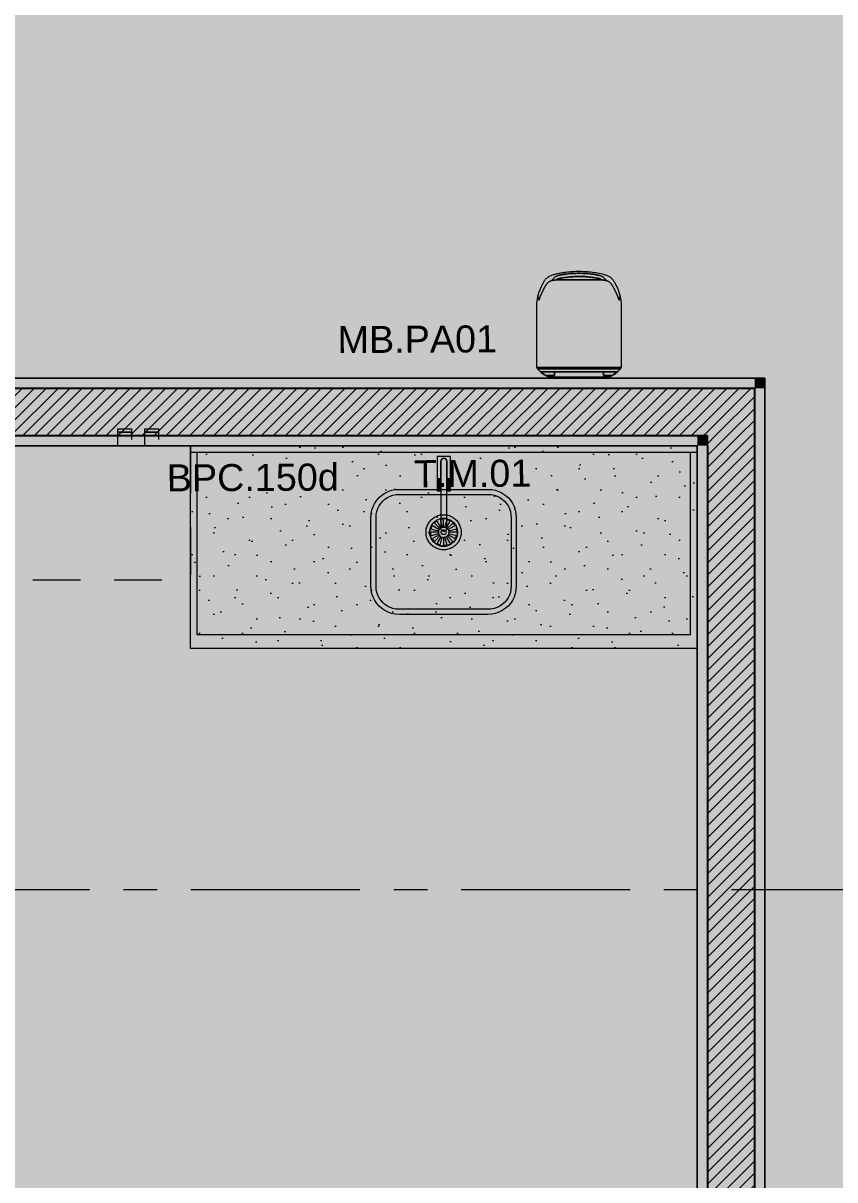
# Model space of a CAD drawing. Header units: metres. Extents: x -77 to 21.6, y -70.6 to -27.7.
# Drawn here: x -58.709 to -56.307, y -56.424 to -53 of the extents above; entities that cross this region are included whole.
import ezdxf

# ---------------------------------------------------------------- set-up
doc = ezdxf.new("R2010")
doc.units = ezdxf.units.M
doc.header["$MEASUREMENT"] = 0
doc.linetypes.add('Dot & Dashed', pattern=[0.6, 0.5, -0.05, 0, -0.05])
doc.linetypes.add('Hidden Line', pattern=[0.195611, 0.141111, -0.0545])
for name, color, linetype, lineweight in [('0_Caneta_No__99', 7, 'Continuous', 20), ('NOTAS BANCADAS_Caneta_No__99', 7, 'Continuous', 20), ('PAREDE CONSTRUIR_Caneta_No__241', 7, 'Continuous', 13), ('PAREDE CONSTRUIR_Caneta_No__3', 7, 'Continuous', 25)]:
    doc.layers.add(name, color=color, linetype=linetype, lineweight=lineweight)
for name, color, linetype, lineweight, true_color in [('EQUIP - AR CONDICIONADO_Caneta_No__167', 7, 'Continuous', 13, 0x0035d5), ('LAJES.EST_Caneta_No__18', 7, 'Continuous', 0, 0xdfdfdf), ('LAJES.EST_Caneta_No__254', 7, 'Continuous', 0, 0xd1c9ad), ('LOUCAS-METAIS.ARQ_Caneta_No__13', 7, 'Continuous', 0, 0xaaaaaa), ('LOUCAS-METAIS.ARQ_Caneta_No__16', 7, 'Continuous', 0, 0xc9c9c9), ('LOUCAS-METAIS.ARQ_Caneta_No__18', 7, 'Continuous', 0, 0xdfdfdf), ('LOUCAS-METAIS.ARQ_Caneta_No__19', 7, 'Continuous', 0, 0xe9e9e9), ('MOBILIARIO2_Caneta_No__13', 7, 'Continuous', 0, 0xaaaaaa), ('ZONA_Caneta_No__56', 7, 'Continuous', 0, 0xffe495)]:
    doc.layers.add(name, color=color, linetype=linetype, lineweight=lineweight, true_color=true_color)
for name, color, linetype in [('LOUCAS-METAIS.ARQ', 7, 'Continuous'), ('NOTAS BANCADAS', 7, 'Continuous'), ('PAREDE CONSTRUIR', 7, 'Continuous')]:
    doc.layers.add(name, color=color, linetype=linetype)
doc.styles.add('GENERATED_STYLE_1', font='arial.ttf')
pattern_1 = [(45, (0, 0), (-0.0176776695, 0.0176776695), [])]
pattern_2 = [(45, (0, 0.2), (-0.06363961, 0.06363961), [0, -0.06, 0, -0.09]), (110, (0.2, 0.2), (0.08457234, 0.03078181), [0, -0.044, 0, -0.076])]

# ---------------------------------------------------------------- blocks, each defined once
blk = doc.blocks.new('Filtro de agua eletrolux')
at = {"layer": 'MOBILIARIO2_Caneta_No__13', "color": 253, "linetype": 'Continuous', "lineweight": 0, "true_color": 0xaaaaaa, "flags": 128}
for points in [[(-0.048, 0), (-0.048, -0.0035), (-0.041, -0.0035), (-0.041, 0)], [(-0.1232, -0.0274), (-0.1247, -0.0313), (0.1247, -0.0313), (0.1232, -0.0273)], [(-0.1135, -0.0189), (-0.1232, -0.0274), (0.1232, -0.0274), (0.1135, -0.0189)], [(-0.0724, -0.0189), (-0.073, -0.0079), (-0.0996, -0.0079), (-0.1105, -0.0189)], [(0.0724, -0.0189), (0.1105, -0.0189), (0.0996, -0.0079), (0.073, -0.0079)]]:
    blk.add_lwpolyline(points, close=True, dxfattribs=at)
for points in [[(-0.0793, -0.2894, 0.01947), (-0.0736, -0.2903, 0.019484), (-0.0679, -0.2908, 0.006621), (0.0001, -0.2916, 0.003297), (0.0681, -0.2911, 0.002041), (0.0684, -0.291, 0.002126), (0.0687, -0.2908, 0.019335), (0.074, -0.2903, 0.019341), (0.0793, -0.2894, 0.092792), (0.0877, -0.2861, 0.07538), (0.0946, -0.2801, 0.048862), (0.0998, -0.2726, 0.005558), (0.1042, -0.2646, 0.003802), (0.1084, -0.2565, 0.016853), (0.1123, -0.2482, 0.016885), (0.1156, -0.2397, 0.007096), (0.1185, -0.2311, -0.089817), (0.1209, -0.2368, -0.062725), (0.1215, -0.243, 0.031512), (0.1239, -0.23, 0.019818), (0.1248, -0.2168, 0.009318), (0.125, -0.2036, 0.012602), (0.1247, -0.1904), (0.1247, -0.0313), (-0.1247, -0.0313), (-0.1247, -0.1906, 0.013912), (-0.1251, -0.2039, 0.011291), (-0.1248, -0.2172, 0.016751), (-0.1237, -0.2305, 0.028), (-0.1215, -0.2437, -0.078355), (-0.121, -0.2372, -0.080125), (-0.1185, -0.2313, 0.023278), (-0.1122, -0.2483, 0.02357), (-0.1043, -0.2647, 0.008726), (-0.0998, -0.2727, 0.041205), (-0.0945, -0.2802, 0.079334), (-0.0877, -0.2861, 0.092079), (-0.0793, -0.2894)], [(0.0724, -0.0189), (0.073, -0.0079), (0.0996, -0.0079), (0.1105, -0.0189), (0.1132, -0.0189, 0.115589), (0.1081, -0.0131, 0.022093), (0.1015, -0.0088, 0.050067), (0.0944, -0.0055, 0.039954), (0.0869, -0.0035), (-0.0869, -0.0035, 0.039954), (-0.0944, -0.0055, 0.050067), (-0.1015, -0.0088, 0.022093), (-0.1081, -0.0131, 0.115589), (-0.1132, -0.0189), (-0.1105, -0.0189), (-0.0996, -0.0079), (-0.073, -0.0079), (-0.0724, -0.0189)], [(-0.0793, -0.2894, -0.092079), (-0.0877, -0.2861, -0.079334), (-0.0945, -0.2802, -0.041205), (-0.0998, -0.2727, -0.008726), (-0.1043, -0.2647, -0.02357), (-0.1122, -0.2483, -0.023278), (-0.1185, -0.2313, 0.080125), (-0.121, -0.2372, 0.078355), (-0.1215, -0.2437, 0.04942), (-0.1153, -0.2624, 0.015798), (-0.1066, -0.2803, 0.014478), (-0.1017, -0.2889, 0.075356), (-0.0954, -0.2965, 0.063842), (-0.0873, -0.3021, 0.038124), (-0.0781, -0.306, 0.024573), (-0.0685, -0.3086, 0.006855), (-0.0588, -0.3107, 0.007954), (-0.049, -0.3125, 0.008068), (-0.0392, -0.3139, 0.016272), (-0.0195, -0.3159, 0.01656), (0.0003, -0.3165, 0.015993), (0.0201, -0.3159, 0.014635), (0.0399, -0.314, 0.018719), (0.0594, -0.3109, 0.034167), (0.0786, -0.3057, 0.028453), (0.0878, -0.3019, 0.084173), (0.0958, -0.2962, 0.052572), (0.1021, -0.2885, 0.020182), (0.1072, -0.2799, 0.030152), (0.1155, -0.2619, 0.033945), (0.1215, -0.243, 0.062725), (0.1209, -0.2368, 0.089817), (0.1185, -0.2311, -0.007096), (0.1156, -0.2397, -0.016885), (0.1123, -0.2482, -0.016853), (0.1084, -0.2565, -0.003802), (0.1042, -0.2646, -0.005558), (0.0998, -0.2726, -0.048862), (0.0946, -0.2801, -0.07538), (0.0877, -0.2861, -0.092792), (0.0793, -0.2894, -0.033884), (0.0765, -0.294, -0.045371), (0.073, -0.2981, -0.077145), (0.0687, -0.3012, -0.040233), (0.0637, -0.3033, -0.033791), (0.0533, -0.3058, -0.004052), (0.0427, -0.3076, -0.022883), (0.0214, -0.3099, -0.016092), (0, -0.3106, -0.016739), (-0.0214, -0.3099, -0.022154), (-0.0427, -0.3075, -0.005982), (-0.0533, -0.3057, -0.029749), (-0.0637, -0.3032, -0.042805), (-0.0687, -0.3012, -0.07791), (-0.073, -0.2981, -0.042066), (-0.0765, -0.294, -0.038939), (-0.0793, -0.2894)], [(0.0793, -0.2894, -0.019341), (0.074, -0.2903, -0.019335), (0.0687, -0.2908, -0.024563), (0.0649, -0.293, -0.044143), (0.0609, -0.2947, -0.031848), (0.0567, -0.2957, -0.005357), (0.0523, -0.2965, -0.001877), (0.0437, -0.2978, -0.00785), (0.0351, -0.299, -0.015062), (0.0178, -0.3006, -0.015413), (0.0003, -0.3011, -0.01191), (-0.0084, -0.3009, -0.001177), (-0.0171, -0.3005, -0.006843), (-0.0258, -0.2999, -0.008684), (-0.0344, -0.299, -0.007866), (-0.0431, -0.2979, -0.005183), (-0.0517, -0.2965, -0.021393), (-0.0603, -0.2947, -0.108988), (-0.0679, -0.2908, -0.019484), (-0.0736, -0.2903, -0.01947), (-0.0793, -0.2894, 0.038939), (-0.0765, -0.294, 0.042066), (-0.073, -0.2981, 0.07791), (-0.0687, -0.3012, 0.042805), (-0.0637, -0.3032, 0.029749), (-0.0533, -0.3057, 0.005982), (-0.0427, -0.3075, 0.022154), (-0.0214, -0.3099, 0.016739), (0, -0.3106, 0.016092), (0.0214, -0.3099, 0.022883), (0.0427, -0.3076, 0.004052), (0.0533, -0.3058, 0.033791), (0.0637, -0.3033, 0.040233), (0.0687, -0.3012, 0.077145), (0.073, -0.2981, 0.045371), (0.0765, -0.294, 0.033884), (0.0793, -0.2894)], [(0.0681, -0.2911, -0.003297), (0.0001, -0.2916, -0.006621), (-0.0679, -0.2908, 0.108633), (-0.0603, -0.2947, 0.021646), (-0.0518, -0.2965, 0.005219), (-0.0432, -0.2979, 0.007771), (-0.0346, -0.299, 0.008628), (-0.026, -0.2999, 0.006919), (-0.0173, -0.3005, 0.001213), (-0.0087, -0.3009, 0.011455), (0, -0.3011, 0.0158), (0.0173, -0.3006, 0.014701), (0.0346, -0.2991, 0.008068), (0.0432, -0.2979, 0.002153), (0.0518, -0.2966, 0.003277), (0.0561, -0.2958, 0.028711), (0.0603, -0.2948, 0.044037), (0.0643, -0.2933, 0.025756), (0.0681, -0.2911)]]:
    blk.add_lwpolyline(points, format="xyb", close=True, dxfattribs=at)
blk = doc.blocks.new('Ar Condicionado Split 20')
at = {"layer": 'EQUIP - AR CONDICIONADO_Caneta_No__167', "color": 162, "linetype": 'Hidden Line', "lineweight": 13, "true_color": 0x0035d5, "flags": 128}
for points in [[(0, 0), (0.3977, 0), (0.3977, 1.5902), (0, 1.5902)], [(-0.04, 0.67), (-0.05, 0.67), (-0.05, 0.63), (-0.04, 0.63)], [(0, 0.63), (0, 0.67), (-0.04, 0.67), (-0.04, 0.63)], [(-0.04, 0.215), (-0.05, 0.215), (-0.05, 0.175), (-0.04, 0.175)], [(0, 0.175), (0, 0.215), (-0.04, 0.215), (-0.04, 0.175)], [(-0.04, 0.135), (-0.05, 0.135), (-0.05, 0.095), (-0.04, 0.095)], [(0, 0.095), (0, 0.135), (-0.04, 0.135), (-0.04, 0.095)]]:
    blk.add_lwpolyline(points, close=True, dxfattribs=at)
blk = doc.blocks.new('LEM_cuba tramontina 400x340x140')
at = {"layer": 'LOUCAS-METAIS.ARQ_Caneta_No__18', "linetype": 'Continuous', "lineweight": 0, "true_color": 0xdfdfdf}
blk.add_hatch(color=254, dxfattribs=at).paths.add_polyline_path([(0.0843, 0.43), (0.0718, 0.4292), (0.0612, 0.4271), (0.051, 0.4236), (0.0413, 0.4188), (0.0324, 0.4128), (0.0243, 0.4057), (0.0172, 0.3976), (0.0112, 0.3887), (0.0064, 0.379), (0.0029, 0.3688), (0.0008, 0.3582), (0, 0.3457), (0, 0.0843), (0.0008, 0.0718), (0.0029, 0.0612), (0.0064, 0.051), (0.0112, 0.0413), (0.0172, 0.0324), (0.0243, 0.0243), (0.0324, 0.0172), (0.0413, 0.0112), (0.051, 0.0064), (0.0612, 0.0029), (0.0718, 0.0008), (0.0843, 0), (0.2857, 0), (0.2982, 0.0008), (0.3088, 0.0029), (0.319, 0.0064), (0.3287, 0.0112), (0.3376, 0.0172), (0.3457, 0.0243), (0.3528, 0.0324), (0.3588, 0.0413), (0.3636, 0.051), (0.3671, 0.0612), (0.3692, 0.0718), (0.37, 0.0843), (0.37, 0.3457), (0.3692, 0.3582), (0.3671, 0.3688), (0.3636, 0.379), (0.3588, 0.3887), (0.3528, 0.3976), (0.3457, 0.4057), (0.3376, 0.4128), (0.3287, 0.4188), (0.319, 0.4236), (0.3088, 0.4271), (0.2982, 0.4292), (0.2857, 0.43)])
at = {"layer": 'LOUCAS-METAIS.ARQ_Caneta_No__13', "color": 253, "linetype": 'Continuous', "lineweight": 0, "true_color": 0xaaaaaa, "flags": 128}
for points in [[(0.0843, 0.43), (0.0718, 0.4292), (0.0612, 0.4271), (0.051, 0.4236), (0.0413, 0.4188), (0.0324, 0.4128), (0.0243, 0.4057), (0.0172, 0.3976), (0.0112, 0.3887), (0.0064, 0.379), (0.0029, 0.3688), (0.0008, 0.3582), (0, 0.3457), (0, 0.0843), (0.0008, 0.0718), (0.0029, 0.0612), (0.0064, 0.051), (0.0112, 0.0413), (0.0172, 0.0324), (0.0243, 0.0243), (0.0324, 0.0172), (0.0413, 0.0112), (0.051, 0.0064), (0.0612, 0.0029), (0.0718, 0.0008), (0.0843, 0), (0.2857, 0), (0.2982, 0.0008), (0.3088, 0.0029), (0.319, 0.0064), (0.3287, 0.0112), (0.3376, 0.0172), (0.3457, 0.0243), (0.3528, 0.0324), (0.3588, 0.0413), (0.3636, 0.051), (0.3671, 0.0612), (0.3692, 0.0718), (0.37, 0.0843), (0.37, 0.3457), (0.3692, 0.3582), (0.3671, 0.3688), (0.3636, 0.379), (0.3588, 0.3887), (0.3528, 0.3976), (0.3457, 0.4057), (0.3376, 0.4128), (0.3287, 0.4188), (0.319, 0.4236), (0.3088, 0.4271), (0.2982, 0.4292), (0.2857, 0.43)], [(0.3049, 0.0174), (0.3132, 0.0203), (0.3211, 0.0242), (0.3285, 0.0291), (0.3351, 0.0349), (0.3409, 0.0415), (0.3458, 0.0489), (0.3497, 0.0568), (0.3526, 0.0651), (0.3543, 0.0738), (0.355, 0.0848), (0.355, 0.3452), (0.3543, 0.3562), (0.3526, 0.3649), (0.3497, 0.3732), (0.3458, 0.3811), (0.3409, 0.3885), (0.3351, 0.3951), (0.3285, 0.4009), (0.3211, 0.4058), (0.3132, 0.4097), (0.3049, 0.4126), (0.2962, 0.4143), (0.2852, 0.415), (0.0848, 0.415), (0.0738, 0.4143), (0.0651, 0.4126), (0.0568, 0.4097), (0.0489, 0.4058), (0.0415, 0.4009), (0.0349, 0.3951), (0.0291, 0.3885), (0.0242, 0.3811), (0.0203, 0.3732), (0.0174, 0.3649), (0.0157, 0.3562), (0.015, 0.3452), (0.015, 0.0848), (0.0157, 0.0738), (0.0174, 0.0651), (0.0203, 0.0568), (0.0242, 0.0489), (0.0291, 0.0415), (0.0349, 0.0349), (0.0415, 0.0291), (0.0489, 0.0242), (0.0568, 0.0203), (0.0651, 0.0174), (0.0738, 0.0157), (0.0848, 0.015), (0.2852, 0.015), (0.2962, 0.0157)], [(0.1671, 0.1819), (0.1691, 0.1844), (0.1709, 0.1871), (0.1726, 0.1899), (0.174, 0.1929), (0.1753, 0.1959), (0.1765, 0.1989), (0.1774, 0.2021), (0.1781, 0.2053), (0.1786, 0.2085), (0.1789, 0.2117), (0.179, 0.215), (0.1789, 0.2183), (0.1786, 0.2215), (0.1781, 0.2247), (0.1774, 0.2279), (0.1765, 0.2311), (0.1753, 0.2341), (0.174, 0.2371), (0.1726, 0.2401), (0.1709, 0.2429), (0.1691, 0.2456), (0.1671, 0.2481), (0.1649, 0.2506), (0.1626, 0.2529), (0.1601, 0.2551), (0.1576, 0.2571), (0.1549, 0.2589), (0.152, 0.2606), (0.1491, 0.2621), (0.1461, 0.2633), (0.1431, 0.2645), (0.1399, 0.2654), (0.1367, 0.2661), (0.1335, 0.2666), (0.1303, 0.2669), (0.127, 0.267), (0.1237, 0.2669), (0.1205, 0.2666), (0.1173, 0.2661), (0.1141, 0.2654), (0.1109, 0.2645), (0.1079, 0.2633), (0.1049, 0.2621), (0.1019, 0.2606), (0.0991, 0.2589), (0.0964, 0.2571), (0.0939, 0.2551), (0.0914, 0.2529), (0.0891, 0.2506), (0.0869, 0.2481), (0.0849, 0.2456), (0.0831, 0.2429), (0.0814, 0.2401), (0.0799, 0.2371), (0.0787, 0.2341), (0.0775, 0.2311), (0.0766, 0.2279), (0.0759, 0.2247), (0.0754, 0.2215), (0.0751, 0.2183), (0.075, 0.215), (0.0751, 0.2117), (0.0754, 0.2085), (0.0759, 0.2053), (0.0766, 0.2021), (0.0775, 0.1989), (0.0787, 0.1959), (0.0799, 0.1929), (0.0814, 0.1899), (0.0831, 0.1871), (0.0849, 0.1844), (0.0869, 0.1819), (0.0891, 0.1794), (0.0914, 0.1771), (0.0939, 0.1749), (0.0964, 0.1729), (0.0991, 0.1711), (0.1019, 0.1694), (0.1049, 0.1679), (0.1079, 0.1667), (0.1109, 0.1655), (0.1141, 0.1646), (0.1173, 0.1639), (0.1205, 0.1634), (0.1237, 0.1631), (0.127, 0.163), (0.1303, 0.1631), (0.1335, 0.1634), (0.1367, 0.1639), (0.1399, 0.1646), (0.1431, 0.1655), (0.1461, 0.1667), (0.1491, 0.1679), (0.152, 0.1694), (0.1549, 0.1711), (0.1576, 0.1729), (0.1601, 0.1749), (0.1626, 0.1771), (0.1649, 0.1794)], [(0.1475, 0.1792), (0.156, 0.1857), (0.1625, 0.1943), (0.1666, 0.2043), (0.168, 0.215), (0.1666, 0.2257), (0.1625, 0.2357), (0.156, 0.2443), (0.1475, 0.2508), (0.1376, 0.255), (0.127, 0.2564), (0.1164, 0.255), (0.1065, 0.2508), (0.098, 0.2443), (0.0915, 0.2357), (0.0874, 0.2257), (0.086, 0.215), (0.0861, 0.2176), (0.0864, 0.2201), (0.0868, 0.2227), (0.0873, 0.2252), (0.0881, 0.2277), (0.0889, 0.2301), (0.0899, 0.2325), (0.0911, 0.2347), (0.0924, 0.237), (0.0939, 0.2391), (0.0955, 0.2411), (0.0972, 0.2431), (0.099, 0.2449), (0.1009, 0.2466), (0.1029, 0.2482), (0.1051, 0.2496), (0.1073, 0.2509), (0.1096, 0.2521), (0.1119, 0.2531), (0.1144, 0.254), (0.1168, 0.2547), (0.1194, 0.2553), (0.1219, 0.2557), (0.1245, 0.2559), (0.127, 0.256), (0.1296, 0.2559), (0.1322, 0.2557), (0.1347, 0.2553), (0.1372, 0.2547), (0.1397, 0.254), (0.1421, 0.2531), (0.1445, 0.2521), (0.1468, 0.2509), (0.149, 0.2496), (0.1511, 0.2482), (0.1532, 0.2466), (0.1551, 0.2449), (0.1569, 0.2431), (0.1586, 0.2411), (0.1602, 0.2391), (0.1617, 0.237), (0.163, 0.2347), (0.1641, 0.2325), (0.1652, 0.2301), (0.166, 0.2277), (0.1667, 0.2252), (0.1673, 0.2227), (0.1677, 0.2201), (0.168, 0.2176), (0.168, 0.215), (0.168, 0.2124), (0.1677, 0.2099), (0.1673, 0.2073), (0.1667, 0.2048), (0.166, 0.2023), (0.1652, 0.1999), (0.1641, 0.1975), (0.163, 0.1953), (0.1617, 0.193), (0.1602, 0.1909), (0.1586, 0.1889), (0.1569, 0.1869), (0.1551, 0.1851), (0.1532, 0.1834), (0.1511, 0.1818), (0.149, 0.1804), (0.1468, 0.1791), (0.1445, 0.1779), (0.1421, 0.1769), (0.1397, 0.176), (0.1372, 0.1753), (0.1347, 0.1747), (0.1322, 0.1743), (0.1296, 0.1741), (0.127, 0.174), (0.1245, 0.1741), (0.1219, 0.1743), (0.1194, 0.1747), (0.1168, 0.1753), (0.1144, 0.176), (0.1119, 0.1769), (0.1096, 0.1779), (0.1073, 0.1791), (0.1051, 0.1804), (0.1029, 0.1818), (0.1009, 0.1834), (0.099, 0.1851), (0.0972, 0.1869), (0.0955, 0.1889), (0.0939, 0.1909), (0.0924, 0.193), (0.0911, 0.1953), (0.0899, 0.1975), (0.0889, 0.1999), (0.0881, 0.2023), (0.0873, 0.2048), (0.0868, 0.2073), (0.0864, 0.2099), (0.0861, 0.2124), (0.086, 0.215), (0.0874, 0.2043), (0.0915, 0.1943), (0.098, 0.1857), (0.1065, 0.1792), (0.1164, 0.175), (0.127, 0.1736), (0.1376, 0.175)], [(0.1279, 0.2078), (0.1297, 0.2083), (0.1314, 0.2092), (0.1327, 0.2106), (0.1336, 0.2122), (0.1341, 0.214), (0.1341, 0.2159), (0.1336, 0.2178), (0.1327, 0.2194), (0.1314, 0.2207), (0.1298, 0.2217), (0.1279, 0.2222), (0.1261, 0.2222), (0.1243, 0.2217), (0.1226, 0.2208), (0.1213, 0.2194), (0.1204, 0.2178), (0.1199, 0.216), (0.1199, 0.2141), (0.1204, 0.2122), (0.1213, 0.2106), (0.1226, 0.2093), (0.1242, 0.2083), (0.126, 0.2078)]]:
    blk.add_lwpolyline(points, close=True, dxfattribs=at)
for points in [[(0.1137, 0.2229), (0.0964, 0.2329), (0.0956, 0.2335), (0.0951, 0.2344), (0.0949, 0.2355), (0.095, 0.2367), (0.0954, 0.2379), (0.096, 0.239), (0.0969, 0.24), (0.098, 0.2407), (0.0991, 0.2411), (0.1002, 0.2411), (0.1012, 0.2408), (0.102, 0.2403), (0.1162, 0.2261)], [(0.1231, 0.23), (0.1194, 0.2285), (0.1093, 0.2459), (0.109, 0.2469), (0.109, 0.2479), (0.1093, 0.249), (0.11, 0.25), (0.111, 0.2508), (0.1121, 0.2514), (0.1133, 0.2518), (0.1146, 0.2519), (0.1157, 0.2517), (0.1167, 0.2512), (0.1174, 0.2504), (0.1179, 0.2495), (0.1231, 0.23), (0.1271, 0.2305), (0.1311, 0.23), (0.1348, 0.2284), (0.1379, 0.2259), (0.1404, 0.2227), (0.1419, 0.2189), (0.1424, 0.2149), (0.1624, 0.215), (0.1633, 0.2148), (0.1642, 0.2143), (0.165, 0.2134), (0.1655, 0.2124), (0.1657, 0.2111), (0.1657, 0.2098), (0.1654, 0.2086), (0.1648, 0.2074), (0.1641, 0.2065), (0.1631, 0.2059), (0.1621, 0.2056), (0.1611, 0.2057), (0.1418, 0.2109), (0.1403, 0.2071), (0.1576, 0.1971), (0.1584, 0.1965), (0.1589, 0.1956), (0.1591, 0.1945), (0.159, 0.1933), (0.1586, 0.1921), (0.158, 0.191), (0.1571, 0.19), (0.156, 0.1893), (0.1549, 0.1889), (0.1538, 0.1889), (0.1528, 0.1892), (0.152, 0.1897), (0.1378, 0.2039), (0.1403, 0.2071)], [(0.1271, 0.2305), (0.127, 0.2507), (0.1272, 0.2517), (0.1277, 0.2526), (0.1285, 0.2534), (0.1296, 0.2539), (0.1308, 0.2541), (0.1321, 0.2541), (0.1334, 0.2538), (0.1345, 0.2532), (0.1354, 0.2524), (0.136, 0.2515), (0.1363, 0.2505), (0.1362, 0.2495), (0.1311, 0.23)], [(0.1348, 0.2284), (0.1447, 0.2459), (0.1453, 0.2467), (0.1462, 0.2472), (0.1473, 0.2474), (0.1485, 0.2473), (0.1497, 0.2469), (0.1508, 0.2463), (0.1517, 0.2454), (0.1524, 0.2443), (0.1528, 0.2432), (0.1529, 0.2421), (0.1526, 0.2411), (0.152, 0.2402), (0.1379, 0.2259)], [(0.1122, 0.2191), (0.1116, 0.2151), (0.0916, 0.215), (0.0907, 0.2152), (0.0898, 0.2157), (0.089, 0.2166), (0.0885, 0.2176), (0.0883, 0.2189), (0.0883, 0.2202), (0.0886, 0.2214), (0.0892, 0.2226), (0.0899, 0.2235), (0.0909, 0.2241), (0.0919, 0.2244), (0.0929, 0.2243), (0.1122, 0.2191), (0.1137, 0.2229), (0.1162, 0.2261), (0.1194, 0.2285)], [(0.1116, 0.2151), (0.1121, 0.2111), (0.0928, 0.2058), (0.0919, 0.2053), (0.0912, 0.2046), (0.0907, 0.2036), (0.0905, 0.2024), (0.0906, 0.2012), (0.0909, 0.1999), (0.0915, 0.1988), (0.0924, 0.1978), (0.0933, 0.1972), (0.0944, 0.1968), (0.0954, 0.1968), (0.0964, 0.1972), (0.1136, 0.2073), (0.1161, 0.2041), (0.102, 0.1898), (0.1014, 0.1889), (0.1011, 0.1879), (0.1012, 0.1868), (0.1016, 0.1857), (0.1023, 0.1846), (0.1032, 0.1837), (0.1043, 0.1831), (0.1055, 0.1827), (0.1067, 0.1826), (0.1078, 0.1828), (0.1087, 0.1833), (0.1093, 0.1841), (0.1192, 0.2016), (0.1229, 0.2), (0.1178, 0.1805), (0.1177, 0.1795), (0.118, 0.1785), (0.1186, 0.1776), (0.1195, 0.1768), (0.1206, 0.1762), (0.1219, 0.1759), (0.1232, 0.1759), (0.1244, 0.1761), (0.1255, 0.1766), (0.1263, 0.1774), (0.1268, 0.1783), (0.127, 0.1793), (0.1269, 0.1995), (0.1309, 0.2), (0.1361, 0.1805), (0.1366, 0.1796), (0.1373, 0.1788), (0.1383, 0.1783), (0.1394, 0.1781), (0.1407, 0.1782), (0.1419, 0.1786), (0.143, 0.1792), (0.144, 0.18), (0.1446, 0.181), (0.145, 0.1821), (0.145, 0.1831), (0.1447, 0.1841), (0.1346, 0.2015), (0.1378, 0.2039)], [(0.1121, 0.2111), (0.1136, 0.2073)], [(0.1404, 0.2227), (0.1576, 0.2328), (0.1586, 0.2332), (0.1596, 0.2332), (0.1607, 0.2328), (0.1616, 0.2322), (0.1625, 0.2312), (0.1631, 0.2301), (0.1634, 0.2288), (0.1635, 0.2276), (0.1633, 0.2264), (0.1628, 0.2254), (0.1621, 0.2247), (0.1612, 0.2242), (0.1419, 0.2189)], [(0.1418, 0.2109), (0.1424, 0.2149)], [(0.1161, 0.2041), (0.1192, 0.2016)], [(0.1229, 0.2), (0.1269, 0.1995)], [(0.1309, 0.2), (0.1346, 0.2015)]]:
    blk.add_lwpolyline(points, dxfattribs=at)
blk = doc.blocks.new('Tap 26_2')
at = {"layer": 'LOUCAS-METAIS.ARQ_Caneta_No__19', "linetype": 'Continuous', "lineweight": 0, "true_color": 0xe9e9e9}
for points in [[(-0.02, -0.021), (-0.009, -0.021), (-0.009, 0.03, -1), (0.009, 0.03), (0.009, -0.021), (0.02, -0.021), (0.02, 0.044), (-0.02, 0.044)], [(-0.009, -0.1679, 1), (0.009, -0.1678), (0.009, 0.03, 1), (-0.009, 0.03)], [(-0.0197, -0.057), (-0.009, -0.057), (-0.009, -0.022), (-0.0197, -0.022)], [(0.0197, -0.057), (0.0197, -0.022), (0.009, -0.022), (0.009, -0.057)]]:
    blk.add_hatch(color=254, dxfattribs=at).paths.add_polyline_path(points)
at = {"layer": 'LOUCAS-METAIS.ARQ_Caneta_No__13', "color": 253, "linetype": 'Continuous', "lineweight": 0, "true_color": 0xaaaaaa, "flags": 128}
for points in [[(-0.02, -0.021), (-0.009, -0.021), (-0.009, 0.03, -1), (0.009, 0.03), (0.009, -0.021), (0.02, -0.021), (0.02, 0.044), (-0.02, 0.044)], [(-0.009, -0.1679, 1), (0.009, -0.1678), (0.009, 0.03, 1), (-0.009, 0.03)]]:
    blk.add_lwpolyline(points, format="xyb", close=True, dxfattribs=at)
for points in [[(-0.0197, -0.057), (-0.009, -0.057), (-0.009, -0.022), (-0.0197, -0.022)], [(0.0197, -0.057), (0.0197, -0.022), (0.009, -0.022), (0.009, -0.057)]]:
    blk.add_lwpolyline(points, close=True, dxfattribs=at)
blk = doc.blocks.new('Label_23_6', base_point=(-57.4363, -54.2684))
at = {"layer": 'NOTAS BANCADAS_Caneta_No__99', "color": 7, "lineweight": 20, "insert": (-57.2665, -54.2918), "char_height": 0.08, "attachment_point": 2, "rotation": 0.323, "style": 'GENERATED_STYLE_1'}
blk.add_mtext('\\A1;{\\pqc;\\pt0,99;\\fArial|b0|i0|c0|p0;\\W1.000000;T.M.01\\fArial|b0|i0|c0|p0;\\W1.000000;\\A1{\\H.66x;\\S^  ;}\\fArial|b0|i0|c0|p0;\\W1.000000;\\fArial|b0|i0|c0|p0;\\W1.000000;\\A1{\\H.66x;\\S^  ;}\\fArial|b0|i0|c0|p0;\\W1.000000;\\fArial|b0|i0|c0|p0;\\W1.000000;\\fArial|b0|i0|c0|p0;\\W1.000000;\\fArial|b0|i0|c0|p0;\\W1.000000;\\fArial|b0|i0|c0|p0;\\W1.000000;\\fArial|b0|i0|c0|p0;\\W1.000000;\\fArial|b0|i0|c0|p0;\\W1.000000;\\A1{\\H.66x;\\S^  ;}\\fArial|b0|i0|c0|p0;\\W1.000000;\\fArial|b0|i0|c0|p0;\\W1.000000;\\A1{\\H.66x;\\S^  ;}\\fArial|b0|i0|c0|p0;\\W1.000000;\\fArial|b0|i0|c0|p0;\\W1.000000;\\fArial|b0|i0|c0|p0;\\W1.000000;\\fArial|b0|i0|c0|p0;\\W1.000000;\\fArial|b0|i0|c0|p0;\\W1.000000;\\fArial|b0|i0|c0|p0;\\W1.000000;\\fArial|b0|i0|c0|p0;\\W1.000000;\\A1{\\H.66x;\\S^  ;}\\fArial|b0|i0|c0|p0;\\W1.000000;\\fArial|b0|i0|c0|p0;\\W1.000000;\\A1{\\H.66x;\\S^  ;}\\fArial|b0|i0|c0|p0;\\W1.000000;\\fArial|b0|i0|c0|p0;\\W1.000000;\\fArial|b0|i0|c0|p0;\\W1.000000;\\fArial|b0|i0|c0|p0;\\W1.000000;\\fArial|b0|i0|c0|p0;\\W1.000000;\\fArial|b0|i0|c0|p0;\\W1.000000;\\fArial|b0|i0|c0|p0;\\W1.000000;\\A1{\\H.66x;\\S^  ;}\\fArial|b0|i0|c0|p0;\\W1.000000;\\fArial|b0|i0|c0|p0;\\W1.000000;\\A1{\\H.66x;\\S^  ;}\\fArial|b0|i0|c0|p0;\\W1.000000;\\fArial|b0|i0|c0|p0;\\W1.000000;\\fArial|b0|i0|c0|p0;\\W1.000000;\\fArial|b0|i0|c0|p0;\\W1.000000;\\fArial|b0|i0|c0|p0;\\W1.000000;\\fArial|b0|i0|c0|p0;\\W1.000000;\\fArial|b0|i0|c0|p0;\\W1.000000;\\A1{\\H.66x;\\S^  ;}\\fArial|b0|i0|c0|p0;\\W1.000000;\\fArial|b0|i0|c0|p0;\\W1.000000;\\A1{\\H.66x;\\S^  ;}\\fArial|b0|i0|c0|p0;\\W1.000000;\\fArial|b0|i0|c0|p0;\\W1.000000;\\fArial|b0|i0|c0|p0;\\W1.000000;\\fArial|b0|i0|c0|p0;\\W1.000000;\\fArial|b0|i0|c0|p0;\\W1.000000;\\fArial|b0|i0|c0|p0;\\W1.000000;\\fArial|b0|i0|c0|p0;\\W1.000000;\\A1{\\H.66x;\\S^  ;}\\fArial|b0|i0|c0|p0;\\W1.000000;}', dxfattribs=at)
blk = doc.blocks.new('Label_24_6', base_point=(-58.1724, -54.2809))
at = {"layer": 'NOTAS BANCADAS_Caneta_No__99', "color": 7, "lineweight": 20, "insert": (-57.9172, -54.3038), "char_height": 0.08, "attachment_point": 2, "rotation": 0.323, "style": 'GENERATED_STYLE_1'}
blk.add_mtext('\\A1;{\\pqc;\\pt0,99;\\fArial|b0|i0|c0|p0;\\W1.000000;BPC.150d\\fArial|b0|i0|c0|p0;\\W1.000000;\\A1{\\H.66x;\\S^  ;}\\fArial|b0|i0|c0|p0;\\W1.000000;\\fArial|b0|i0|c0|p0;\\W1.000000;\\A1{\\H.66x;\\S^  ;}\\fArial|b0|i0|c0|p0;\\W1.000000;\\fArial|b0|i0|c0|p0;\\W1.000000;\\fArial|b0|i0|c0|p0;\\W1.000000;\\fArial|b0|i0|c0|p0;\\W1.000000;\\fArial|b0|i0|c0|p0;\\W1.000000;\\fArial|b0|i0|c0|p0;\\W1.000000;\\fArial|b0|i0|c0|p0;\\W1.000000;\\A1{\\H.66x;\\S^  ;}\\fArial|b0|i0|c0|p0;\\W1.000000;\\fArial|b0|i0|c0|p0;\\W1.000000;\\A1{\\H.66x;\\S^  ;}\\fArial|b0|i0|c0|p0;\\W1.000000;\\fArial|b0|i0|c0|p0;\\W1.000000;\\fArial|b0|i0|c0|p0;\\W1.000000;\\fArial|b0|i0|c0|p0;\\W1.000000;\\fArial|b0|i0|c0|p0;\\W1.000000;\\fArial|b0|i0|c0|p0;\\W1.000000;\\fArial|b0|i0|c0|p0;\\W1.000000;\\A1{\\H.66x;\\S^  ;}\\fArial|b0|i0|c0|p0;\\W1.000000;\\fArial|b0|i0|c0|p0;\\W1.000000;\\A1{\\H.66x;\\S^  ;}\\fArial|b0|i0|c0|p0;\\W1.000000;\\fArial|b0|i0|c0|p0;\\W1.000000;\\fArial|b0|i0|c0|p0;\\W1.000000;\\fArial|b0|i0|c0|p0;\\W1.000000;\\fArial|b0|i0|c0|p0;\\W1.000000;\\fArial|b0|i0|c0|p0;\\W1.000000;\\fArial|b0|i0|c0|p0;\\W1.000000;\\A1{\\H.66x;\\S^  ;}\\fArial|b0|i0|c0|p0;\\W1.000000;\\fArial|b0|i0|c0|p0;\\W1.000000;\\A1{\\H.66x;\\S^  ;}\\fArial|b0|i0|c0|p0;\\W1.000000;\\fArial|b0|i0|c0|p0;\\W1.000000;\\fArial|b0|i0|c0|p0;\\W1.000000;\\fArial|b0|i0|c0|p0;\\W1.000000;\\fArial|b0|i0|c0|p0;\\W1.000000;\\fArial|b0|i0|c0|p0;\\W1.000000;\\fArial|b0|i0|c0|p0;\\W1.000000;\\A1{\\H.66x;\\S^  ;}\\fArial|b0|i0|c0|p0;\\W1.000000;\\fArial|b0|i0|c0|p0;\\W1.000000;\\A1{\\H.66x;\\S^  ;}\\fArial|b0|i0|c0|p0;\\W1.000000;\\fArial|b0|i0|c0|p0;\\W1.000000;\\fArial|b0|i0|c0|p0;\\W1.000000;\\fArial|b0|i0|c0|p0;\\W1.000000;\\fArial|b0|i0|c0|p0;\\W1.000000;\\fArial|b0|i0|c0|p0;\\W1.000000;\\fArial|b0|i0|c0|p0;\\W1.000000;\\A1{\\H.66x;\\S^  ;}\\fArial|b0|i0|c0|p0;\\W1.000000;}', dxfattribs=at)
blk = doc.blocks.new('Label_25_6', base_point=(-57.663, -53.8715))
at = {"layer": 'NOTAS BANCADAS_Caneta_No__99', "color": 7, "lineweight": 20, "insert": (-57.4302, -53.8945), "char_height": 0.08, "attachment_point": 2, "rotation": 0.323, "style": 'GENERATED_STYLE_1'}
blk.add_mtext('\\A1;{\\pqc;\\pt0,99;\\fArial|b0|i0|c0|p0;\\W1.000000;MB.PA01\\fArial|b0|i0|c0|p0;\\W1.000000;\\A1{\\H.66x;\\S^  ;}\\fArial|b0|i0|c0|p0;\\W1.000000;\\fArial|b0|i0|c0|p0;\\W1.000000;\\A1{\\H.66x;\\S^  ;}\\fArial|b0|i0|c0|p0;\\W1.000000;\\fArial|b0|i0|c0|p0;\\W1.000000;\\fArial|b0|i0|c0|p0;\\W1.000000;\\fArial|b0|i0|c0|p0;\\W1.000000;\\fArial|b0|i0|c0|p0;\\W1.000000;\\fArial|b0|i0|c0|p0;\\W1.000000;\\fArial|b0|i0|c0|p0;\\W1.000000;\\A1{\\H.66x;\\S^  ;}\\fArial|b0|i0|c0|p0;\\W1.000000;\\fArial|b0|i0|c0|p0;\\W1.000000;\\A1{\\H.66x;\\S^  ;}\\fArial|b0|i0|c0|p0;\\W1.000000;\\fArial|b0|i0|c0|p0;\\W1.000000;\\fArial|b0|i0|c0|p0;\\W1.000000;\\fArial|b0|i0|c0|p0;\\W1.000000;\\fArial|b0|i0|c0|p0;\\W1.000000;\\fArial|b0|i0|c0|p0;\\W1.000000;\\fArial|b0|i0|c0|p0;\\W1.000000;\\A1{\\H.66x;\\S^  ;}\\fArial|b0|i0|c0|p0;\\W1.000000;\\fArial|b0|i0|c0|p0;\\W1.000000;\\A1{\\H.66x;\\S^  ;}\\fArial|b0|i0|c0|p0;\\W1.000000;\\fArial|b0|i0|c0|p0;\\W1.000000;\\fArial|b0|i0|c0|p0;\\W1.000000;\\fArial|b0|i0|c0|p0;\\W1.000000;\\fArial|b0|i0|c0|p0;\\W1.000000;\\fArial|b0|i0|c0|p0;\\W1.000000;\\fArial|b0|i0|c0|p0;\\W1.000000;\\A1{\\H.66x;\\S^  ;}\\fArial|b0|i0|c0|p0;\\W1.000000;\\fArial|b0|i0|c0|p0;\\W1.000000;\\A1{\\H.66x;\\S^  ;}\\fArial|b0|i0|c0|p0;\\W1.000000;\\fArial|b0|i0|c0|p0;\\W1.000000;\\fArial|b0|i0|c0|p0;\\W1.000000;\\fArial|b0|i0|c0|p0;\\W1.000000;\\fArial|b0|i0|c0|p0;\\W1.000000;\\fArial|b0|i0|c0|p0;\\W1.000000;\\fArial|b0|i0|c0|p0;\\W1.000000;\\A1{\\H.66x;\\S^  ;}\\fArial|b0|i0|c0|p0;\\W1.000000;\\fArial|b0|i0|c0|p0;\\W1.000000;\\A1{\\H.66x;\\S^  ;}\\fArial|b0|i0|c0|p0;\\W1.000000;\\fArial|b0|i0|c0|p0;\\W1.000000;\\fArial|b0|i0|c0|p0;\\W1.000000;\\fArial|b0|i0|c0|p0;\\W1.000000;\\fArial|b0|i0|c0|p0;\\W1.000000;\\fArial|b0|i0|c0|p0;\\W1.000000;\\fArial|b0|i0|c0|p0;\\W1.000000;\\A1{\\H.66x;\\S^  ;}\\fArial|b0|i0|c0|p0;\\W1.000000;}', dxfattribs=at)

msp = doc.modelspace()

# ---------------------------------------------------------------- hatches: boundary and pattern name
at = {"layer": 'LAJES.EST_Caneta_No__18', "linetype": 'Continuous', "lineweight": 0, "true_color": 0xdfdfdf}
h = msp.add_hatch(dxfattribs=at)
h.set_pattern_fill('Piso_Externo__0006', color=254, style=0, pattern_type=2)
h.set_pattern_definition([(45, (0, 0.6), (-0.1909188, 0.1909188), [0, -0.18, 0, -0.27]), (110, (0.6, 0.6), (0.253717, 0.09234544), [0, -0.132, 0, -0.228])])
h.paths.add_polyline_path([(-76.514, -65.1016), (-73.814, -65.1016, -0.414214), (-75.814, -67.1016), (-66.814, -67.1016, -0.414214), (-68.814, -65.1016), (-68.814, -62.301), (-68.814, -45.4002, -0.414214), (-66.514, -43.1002), (-65.914, -43.1002), (-65.914, -42.3002), (-66.514, -42.3002), (-66.514, -38.2041), (-65.114, -38.2041), (-65.114, -36.7038), (-66.514, -36.7038), (-66.514, -32.5997), (-65.114, -32.5997), (-56.714, -32.5997), (-53.814, -32.5997), (-44.014, -32.5997), (-44.014, -42.3002), (-53.814, -42.3002), (-53.814, -47.1002), (-44.014, -47.1002), (-44.014, -50.8516), (-45.6136, -50.8516), (-45.6136, -52.3506), (-44.014, -52.3506), (-44.014, -60.3006), (-48.9163, -60.3006), (-48.9163, -61.1006), (-44.3609, -61.1006), (-44.3609, -67.1016), (-44.014, -67.1016), (-41.514, -67.1016), (-41.514, -28.1016), (-41.714, -28.1016), (-41.714, -60.3006), (-43.014, -60.3006), (-43.014, -30.0016), (-66.514, -30.0016), (-66.514, -28.1016), (-76.514, -28.1016)])
h.paths.add_polyline_path([(-73.814, -45.1016), (-76.314, -45.1016), (-76.314, -43.0892), (-75.7984, -43.0908, -0.414214), (-73.8139, -45.0876)], flags=0)
h.paths.add_polyline_path([(-73.814, -45.5846, -0.009328), (-73.814, -45.6604)], flags=0)
h.paths.add_polyline_path([(-52.814, -46.3002), (-52.814, -43.1002), (-44.014, -43.1002), (-44.014, -46.3002)], flags=0)
h.paths.add_polyline_path([(-67.714, -34.1), (-76.314, -34.1), (-76.314, -32.5997), (-67.714, -32.5997)], flags=0)
at = {"layer": 'LAJES.EST_Caneta_No__254', "linetype": 'Continuous', "lineweight": 0, "true_color": 0xd1c9ad}
h = msp.add_hatch(dxfattribs=at)
h.set_pattern_fill('Haie_OD_0006', color=9, style=0, pattern_type=2)
h.set_pattern_definition([(45, (0, 0.5), (-0.159099, 0.159099), [0, -0.15, 0, -0.225]), (110, (0.5, 0.5), (0.21143084, 0.07695453), [0, -0.11, 0, -0.19])])
h.paths.add_polyline_path([(-65.114, -47.1002), (-66.514, -47.1002), (-66.514, -60.3006), (-56.514, -60.3006), (-44.014, -60.3006), (-44.014, -56.6006), (-50.5957, -56.6006), (-50.5957, -54.2479), (-52.6157, -54.2479), (-52.6157, -52.5506), (-50.5957, -52.5506), (-45.6136, -52.5506), (-45.6136, -50.8516), (-44.014, -50.8516), (-44.014, -47.1002), (-53.814, -47.1002), (-53.814, -42.3002), (-44.014, -42.3002), (-44.014, -37.1002), (-51.174, -37.1002), (-51.174, -32.5997), (-53.814, -32.5997), (-56.714, -32.5997), (-58.7637, -32.5997), (-58.7637, -34.9038), (-63.464, -34.9038), (-63.464, -36.5038), (-65.114, -36.5038), (-65.114, -38.4037), (-63.464, -38.4037), (-63.464, -42.1002), (-65.114, -42.1002), (-65.114, -42.3002)])
h.paths.add_polyline_path([(-60.5596, -42.1002), (-60.5596, -38.4037), (-58.8637, -38.4037), (-58.8637, -42.1002)], flags=0)
h.paths.add_polyline_path([(-59.064, -48.7001), (-59.064, -47.3002), (-56.714, -47.3002), (-56.714, -48.7001)], flags=0)
at = {"layer": 'LOUCAS-METAIS.ARQ_Caneta_No__16', "linetype": 'Continuous', "lineweight": 0, "true_color": 0xc9c9c9}
h = msp.add_hatch(dxfattribs=at)
h.set_pattern_fill('Haie_OD_LEGENDA_0006', color=9, style=0, pattern_type=2)
h.set_pattern_definition(pattern_2)
h.paths.add_polyline_path([(-58.194, -54.2506), (-58.214, -54.2506), (-58.214, -54.2706), (-58.194, -54.2706)])
h = msp.add_hatch(dxfattribs=at)
h.set_pattern_fill('Haie_OD_LEGENDA_0006', color=9, style=0, pattern_type=2)
h.set_pattern_definition(pattern_2)
h.paths.add_polyline_path([(-58.194, -54.2706), (-58.214, -54.2706), (-58.214, -54.8506), (-58.194, -54.8506)])
h = msp.add_hatch(dxfattribs=at)
h.set_pattern_fill('Haie_OD_LEGENDA_0006', color=9, style=0, pattern_type=2)
h.set_pattern_definition(pattern_2)
h.paths.add_polyline_path([(-56.734, -54.2506), (-58.194, -54.2506), (-58.194, -54.2706), (-56.734, -54.2706)])
h = msp.add_hatch(dxfattribs=at)
h.set_pattern_fill('Haie_OD_LEGENDA_0006', color=9, style=0, pattern_type=2)
h.set_pattern_definition(pattern_2)
h.paths.add_polyline_path([(-56.734, -54.2706), (-58.194, -54.2706), (-58.194, -54.8106), (-56.734, -54.8106)])
h = msp.add_hatch(dxfattribs=at)
h.set_pattern_fill('Haie_OD_LEGENDA_0006', color=9, style=0, pattern_type=2)
h.set_pattern_definition(pattern_2)
h.paths.add_polyline_path([(-56.714, -54.2506), (-56.734, -54.2506), (-56.734, -54.2706), (-56.714, -54.2706)])
h = msp.add_hatch(dxfattribs=at)
h.set_pattern_fill('Haie_OD_LEGENDA_0006', color=9, style=0, pattern_type=2)
h.set_pattern_definition(pattern_2)
h.paths.add_polyline_path([(-56.714, -54.2706), (-56.734, -54.2706), (-56.734, -54.8506), (-56.714, -54.8506)])
h = msp.add_hatch(dxfattribs=at)
h.set_pattern_fill('Haie_OD_LEGENDA_0006', color=9, style=0, pattern_type=2)
h.set_pattern_definition(pattern_2)
h.paths.add_polyline_path([(-56.734, -54.8106), (-58.194, -54.8106), (-58.194, -54.8506), (-56.734, -54.8506)])
at = {"layer": 'PAREDE CONSTRUIR', "linetype": 'Continuous', "lineweight": 0, "true_color": 0xffffff}
for points in [[(-56.544, -54.0506), (-60.2733, -54.0506), (-60.2433, -54.0806), (-56.544, -54.0806)], [(-56.544, -54.0806), (-56.514, -54.0806), (-56.514, -54.0506)], [(-56.544, -54.0806), (-56.514, -54.0506), (-56.544, -54.0506)], [(-56.544, -54.0806), (-56.544, -56.6006), (-56.514, -56.6006), (-56.514, -54.0806)], [(-56.714, -54.2206), (-60.2733, -54.2206), (-60.2733, -54.2506), (-56.714, -54.2506)], [(-56.714, -54.2506), (-56.684, -54.2506), (-56.684, -54.2206)], [(-56.714, -54.2506), (-56.684, -54.2206), (-56.714, -54.2206)], [(-56.714, -54.2506), (-56.714, -59.9506), (-56.684, -59.9506), (-56.684, -54.2506)]]:
    msp.add_hatch(color=7, dxfattribs=at).paths.add_polyline_path(points)
at = {"layer": 'PAREDE CONSTRUIR', "linetype": 'Continuous', "lineweight": 0, "true_color": 0x000000}
h = msp.add_hatch(dxfattribs=at)
h.set_pattern_fill('common_brick_0006', color=18, style=0, pattern_type=2)
h.set_pattern_definition(pattern_1)
h.paths.add_polyline_path([(-60.2433, -54.2206), (-56.684, -54.2206), (-56.684, -54.0806), (-60.2433, -54.0806)])
h = msp.add_hatch(dxfattribs=at)
h.set_pattern_fill('common_brick_0006', color=18, style=0, pattern_type=2)
h.set_pattern_definition(pattern_1)
h.paths.add_polyline_path([(-56.684, -54.2206), (-56.544, -54.2206), (-56.544, -54.0806)])
h = msp.add_hatch(dxfattribs=at)
h.set_pattern_fill('common_brick_0006', color=18, style=0, pattern_type=2)
h.set_pattern_definition(pattern_1)
h.paths.add_polyline_path([(-56.684, -54.2206), (-56.544, -54.0806), (-56.684, -54.0806)])
h = msp.add_hatch(dxfattribs=at)
h.set_pattern_fill('common_brick_0006', color=18, style=0, pattern_type=2)
h.set_pattern_definition(pattern_1)
h.paths.add_polyline_path([(-56.684, -54.2206), (-56.684, -56.6306), (-56.544, -56.6306), (-56.544, -54.2206)])

# ---------------------------------------------------------------- linework, layer by layer
at = {"layer": '0_Caneta_No__99', "color": 7, "linetype": 'Dot & Dashed', "lineweight": 20}
msp.add_line((-76.6125, -55.5643), (-41.4312, -55.5643), dxfattribs=at)
at = {"layer": 'LOUCAS-METAIS.ARQ_Caneta_No__13', "color": 253, "linetype": 'Continuous', "lineweight": 0, "true_color": 0xaaaaaa, "flags": 128}
for points in [[(-58.214, -54.2706), (-58.214, -54.2506)], [(-56.714, -54.2506), (-56.734, -54.2506), (-58.194, -54.2506), (-58.214, -54.2506)], [(-56.714, -54.2706), (-56.734, -54.2706), (-58.194, -54.2706), (-58.214, -54.2706)], [(-58.214, -54.8506), (-58.214, -54.2706)], [(-58.194, -54.8106), (-58.194, -54.2706)], [(-56.734, -54.8106), (-56.734, -54.2706)], [(-56.714, -54.2706), (-56.714, -54.2506)], [(-56.714, -54.8506), (-56.714, -54.2706)], [(-56.734, -54.8106), (-58.194, -54.8106)], [(-56.714, -54.8506), (-56.734, -54.8506), (-58.194, -54.8506), (-58.214, -54.8506)]]:
    msp.add_lwpolyline(points, dxfattribs=at)
at = {"layer": 'PAREDE CONSTRUIR_Caneta_No__241', "color": 7, "linetype": 'Continuous', "lineweight": 13, "flags": 128}
for points in [[(-56.514, -54.0506), (-60.2733, -54.0506)], [(-56.514, -54.0506), (-56.514, -54.0806)], [(-56.514, -56.6006), (-56.514, -54.0806)], [(-60.2733, -54.2506), (-56.714, -54.2506)], [(-56.714, -54.2506), (-56.714, -59.9506)]]:
    msp.add_lwpolyline(points, dxfattribs=at)
at = {"layer": 'PAREDE CONSTRUIR_Caneta_No__3', "color": 7, "linetype": 'Continuous', "lineweight": 25}
for p, q in [((-56.684, -54.0806), (-60.2433, -54.0806)), ((-56.544, -54.0806), (-56.684, -54.0806)), ((-56.544, -54.2206), (-56.544, -54.0806)), ((-56.544, -54.2206), (-56.544, -54.0806)), ((-60.2433, -54.2206), (-56.684, -54.2206)), ((-56.684, -54.2506), (-56.684, -54.2206)), ((-56.684, -54.2506), (-56.684, -54.2206)), ((-56.544, -56.6306), (-56.544, -54.2206)), ((-56.684, -54.2506), (-56.684, -56.6306))]:
    msp.add_line(p, q, dxfattribs=at)
at = {"layer": 'ZONA_Caneta_No__56', "color": 41, "linetype": 'Continuous', "lineweight": 0, "true_color": 0xffe495, "flags": 128}
for points in [[(-64.914, -36.7038), (-64.914, -38.2037), (-56.514, -38.2037), (-56.514, -52.5506), (-62.614, -52.5506), (-62.614, -54.0506), (-56.514, -54.0506), (-56.514, -56.6006), (-54.014, -56.6006), (-54.014, -52.3506), (-45.8136, -52.3506), (-45.8136, -50.8516), (-54.014, -50.8516), (-54.014, -36.7038), (-56.514, -36.7038)], [(-56.714, -54.2506), (-61.369, -54.2506), (-61.369, -59.9507), (-56.714, -59.9507)]]:
    msp.add_lwpolyline(points, close=True, dxfattribs=at)

# ---------------------------------------------------------------- block references
at = {"layer": 'EQUIP - AR CONDICIONADO_Caneta_No__167', "color": 162, "linetype": 'Hidden Line', "lineweight": 13, "true_color": 0x0035d5, "xscale": -1, "rotation": 90.0000000000001}
msp.add_blockref('Ar Condicionado Split 20', (-58.214, -54.2506), dxfattribs=at)
at = {"layer": 'LOUCAS-METAIS.ARQ', "color": 7, "linetype": 'Continuous', "lineweight": 0}
msp.add_blockref('Tap 26_2', (-57.464, -54.3267), dxfattribs=at)
at = {"layer": 'LOUCAS-METAIS.ARQ_Caneta_No__13', "color": 253, "linetype": 'Continuous', "lineweight": 0, "true_color": 0xaaaaaa, "xscale": -1, "rotation": 90}
msp.add_blockref('LEM_cuba tramontina 400x340x140', (-57.2498, -54.3796), dxfattribs=at)
at = {"layer": 'MOBILIARIO2_Caneta_No__13', "color": 253, "linetype": 'Continuous', "lineweight": 0, "true_color": 0xaaaaaa, "xscale": -1, "rotation": 180}
msp.add_blockref('Filtro de agua eletrolux', (-57.064, -54.0506), dxfattribs=at)
at = {"layer": 'NOTAS BANCADAS', "color": 251, "linetype": 'Continuous', "lineweight": 5, "true_color": 0x6b6b6b}
for name, p in [('Label_25_6', (-57.663, -53.8715)), ('Label_24_6', (-58.1724, -54.2809)), ('Label_23_6', (-57.4363, -54.2684))]:
    msp.add_blockref(name, p, dxfattribs=at)

doc.saveas('drawing.dxf')
